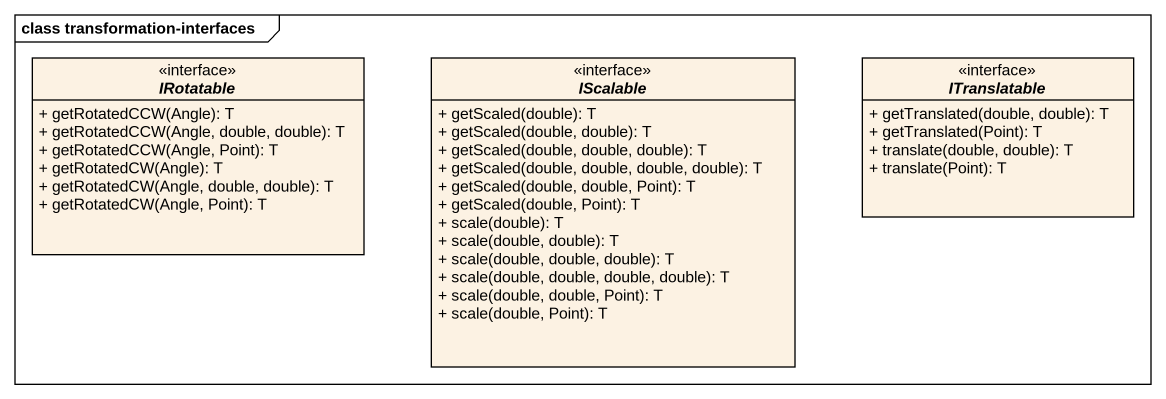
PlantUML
@startuml
mainframe class transformation-interfaces
hide circle
hide empty members
skinparam classAttributeIconSize 0
interface IRotatable {
  + getRotatedCCW(Angle): T
  + getRotatedCCW(Angle, double, double): T
  + getRotatedCCW(Angle, Point): T
  + getRotatedCW(Angle): T
  + getRotatedCW(Angle, double, double): T
  + getRotatedCW(Angle, Point): T
}
interface IScalable {
  + getScaled(double): T
  + getScaled(double, double): T
  + getScaled(double, double, double): T
  + getScaled(double, double, double, double): T
  + getScaled(double, double, Point): T
  + getScaled(double, Point): T
  + scale(double): T
  + scale(double, double): T
  + scale(double, double, double): T
  + scale(double, double, double, double): T
  + scale(double, double, Point): T
  + scale(double, Point): T
}
interface ITranslatable {
  + getTranslated(double, double): T
  + getTranslated(Point): T
  + translate(double, double): T
  + translate(Point): T
}
@enduml
